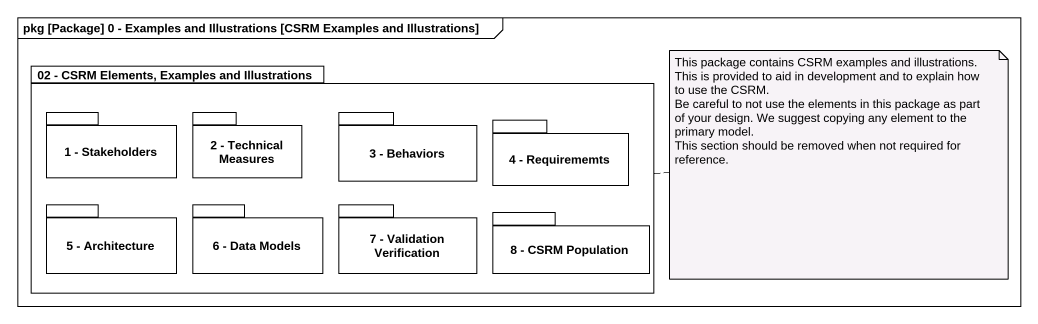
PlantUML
@startuml
mainframe pkg [Package] 0 - Examples and Illustrations [CSRM Examples and Illustrations]
package "02 - CSRM Elements, Examples and Illustrations" as p02_CSRM_Elements_Examples {
  package "1 - Stakeholders" as p1_Stakeholders {
  }
  package "2 - Technical Measures" as p2_Technical_Measures {
  }
  package "3 - Behaviors" as p3_Behaviors {
  }
  package "4 - Requirememts" as p4_Requirememts {
  }
  package "5 - Architecture" as p5_Architecture {
  }
  package "6 - Data Models" as p6_Data_Models {
  }
  package "7 - Validation Verification" as p7_Validation_Verification {
  }
  package "8 - CSRM Population" as p8_CSRM_Population {
  }
}
note right of p02_CSRM_Elements_Examples
  This package contains CSRM examples and illustrations. This is provided to aid in development and to explain how to use the CSRM.
  Be careful to not use the elements in this package as part of your design. We suggest copying any element to the primary model.
  This section should be removed when not required for reference.
end note
@enduml
